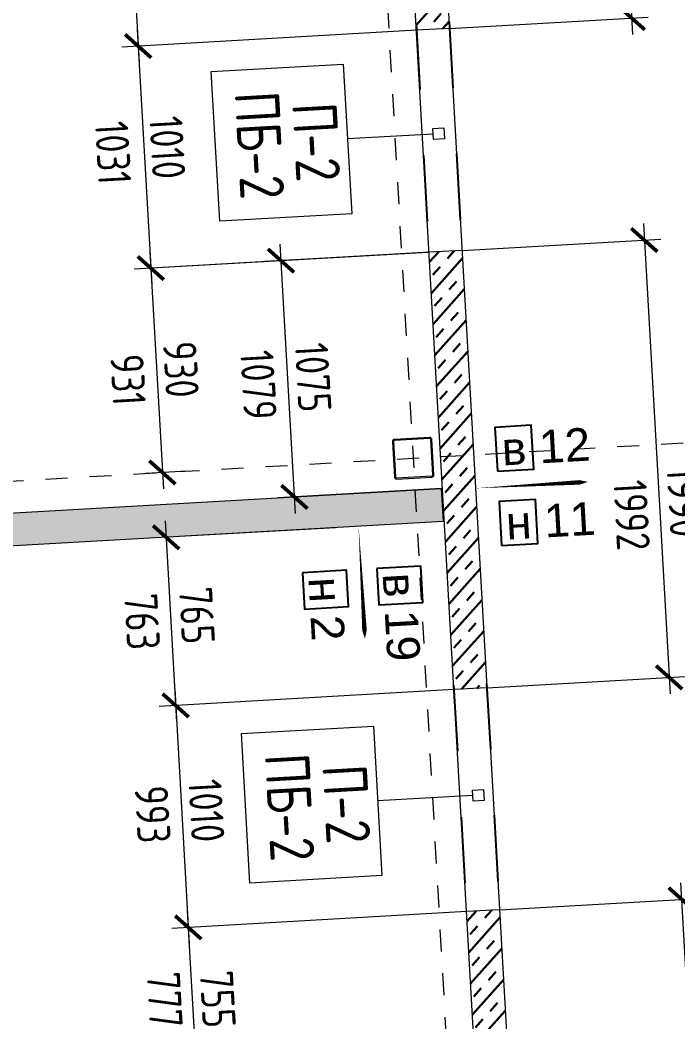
# Model space of a CAD drawing. Header units: metres. Extents: x 93803 to 107732, y 94484 to 125083.
# Drawn here: x 107722.557 to 107725.545, y 110814.321 to 110818.873 of the extents above; entities that cross this region are included whole.
import ezdxf

# ---------------------------------------------------------------- set-up
doc = ezdxf.new("R2010")
doc.units = ezdxf.units.M
doc.header["$PDMODE"] = 35
doc.header["$PDSIZE"] = 1
doc.linetypes.add('_ШПТ__20_т__2_5__Линия сетки', pattern=[25, 20, -2.5, 0, -2.5])
doc.linetypes.add('_ШТР__3__3__Скрыто', pattern=[6, 3, -3])
doc.layers.get('Defpoints').update_dxf_attribs({"color": 253})
for name, color, linetype in [('2023.10.30_В_ОТКЛОНЕНИЯ', 7, 'Continuous'), ('2023.10.30_Н_ОТКЛОНЕНИЯ', 7, 'Continuous'), ('_4-3_ маркировка на кладочных планах АР', 7, 'Continuous')]:
    doc.layers.add(name, color=color, linetype=linetype)
for name, color, linetype, lineweight in [('Оси', 250, 'Continuous', 9), ('Основной', 7, 'Continuous', 30), ('Размеры', 250, 'Continuous', 9), ('Стены', 7, 'Continuous', 18), ('Стены штриховка', 7, 'Continuous', 30)]:
    doc.layers.add(name, color=color, linetype=linetype, lineweight=lineweight)
doc.styles.add('AxeAndPointZ', font='arial.ttf')
doc.styles.add('ГОСТ 2.304', font='CS_Gost2304.shx')
doc.styles.add('стиль1', font='isocpeur.ttf')
doc.dimstyles.new('невидим', dxfattribs={"dimscale": 100, "dimtxt": 1.5, "dimasz": 1.5, "dimexe": 0.3, "dimexo": 0, "dimgap": 0.5, "dimtad": 1, "dimdec": 0, "dimtxsty": 'ГОСТ 2.304', "dimblk": 'OBLIQUE', "dimcen": 2.5, "dimdle": 0.5, "dimse1": 1, "dimse2": 1, "dimsd1": 1, "dimsd2": 1, "dimadec": 0, "dimazin": 2, "dimtfac": 0.75, "dimtdec": 0, "dimtofl": 0, "dimtmove": 2, "dimatfit": 3, "dimfxl": 1, "dimtfill": 1, "dimtolj": 1, "dimlwd": 9, "dimlwe": 9, "dimarcsym": 1})
doc.dimstyles.new('СПДС', dxfattribs={"dimscale": 100, "dimtxt": 2, "dimasz": 1.5, "dimexe": 1, "dimexo": 0, "dimgap": 0.5, "dimtad": 1, "dimdec": 0, "dimtxsty": 'ГОСТ 2.304', "dimblk": 'ARCHTICK', "dimcen": 2.5, "dimdle": 1, "dimadec": 0, "dimazin": 2, "dimtfac": 0.75, "dimtdec": 0, "dimtmove": 1, "dimatfit": 3, "dimfxl": 1, "dimtfill": 1, "dimtolj": 1, "dimlwd": 9, "dimlwe": 9, "dimarcsym": 1})

# ---------------------------------------------------------------- blocks, each defined once
blk = doc.blocks.new('_ArchTick')
at = {"color": 0, "linetype": 'ByBlock', "const_width": 0.15}
blk.add_lwpolyline([(-0.5, -0.5), (0.5, 0.5)], dxfattribs=at)
blk = doc.blocks.new('*D4973')
at = {"layer": 'Defpoints', "color": 0, "ltscale": 75, "transparency": 16777216}
for p in [(25191.5, 6182), (24246.5, 5740.3), (25191.5, 4916.3)]:
    blk.add_point(p, dxfattribs=at)
at = {"layer": 'Размеры', "color": 0, "lineweight": 9, "ltscale": 75, "transparency": 16777216}
for p, q in [((25191.5, 6182), (25191.5, 4841.3)), ((24246.5, 5740.3), (24246.5, 4841.3)), ((24171.5, 4916.3), (25266.5, 4916.3))]:
    blk.add_line(p, q, dxfattribs=at)
at = {"layer": 'Размеры', "color": 0, "lineweight": 9, "ltscale": 75, "transparency": 16777216, "xscale": 112.5, "yscale": 112.5, "zscale": 112.5, "rotation": 180}
blk.add_blockref('_ArchTick', (24246.5, 4916.3), dxfattribs=at)
at = {"layer": 'Размеры', "color": 0, "lineweight": 9, "ltscale": 75, "transparency": 16777216, "xscale": 112.5, "yscale": 112.5, "zscale": 112.5}
blk.add_blockref('_ArchTick', (25191.5, 4916.3), dxfattribs=at)
at = {"layer": 'Размеры', "color": 0, "lineweight": 25, "ltscale": 75, "transparency": 16777216, "insert": (24709, 5033.1), "char_height": 150, "width": 186.231, "attachment_point": 5, "style": 'ГОСТ 2.304'}
blk.add_mtext('\\A1;945', dxfattribs=at)
blk = doc.blocks.new('*D4974')
at = {"layer": 'Defpoints', "color": 0, "ltscale": 75, "transparency": 16777216}
for p in [(25191.5, 6182), (26201.5, 6182), (26201.5, 4916.3)]:
    blk.add_point(p, dxfattribs=at)
at = {"layer": 'Размеры', "color": 0, "lineweight": 9, "ltscale": 75, "transparency": 16777216}
for p, q in [((25191.5, 6182), (25191.5, 4841.3)), ((26201.5, 6182), (26201.5, 4841.3)), ((25116.5, 4916.3), (26276.5, 4916.3))]:
    blk.add_line(p, q, dxfattribs=at)
at = {"layer": 'Размеры', "color": 0, "lineweight": 9, "ltscale": 75, "transparency": 16777216, "xscale": 112.5, "yscale": 112.5, "zscale": 112.5, "rotation": 180}
blk.add_blockref('_ArchTick', (25191.5, 4916.3), dxfattribs=at)
at = {"layer": 'Размеры', "color": 0, "lineweight": 9, "ltscale": 75, "transparency": 16777216, "xscale": 112.5, "yscale": 112.5, "zscale": 112.5}
blk.add_blockref('_ArchTick', (26201.5, 4916.3), dxfattribs=at)
at = {"layer": 'Размеры', "color": 0, "lineweight": 25, "ltscale": 75, "transparency": 16777216, "insert": (25659, 5022.6), "char_height": 150, "width": 186.231, "attachment_point": 5, "style": 'ГОСТ 2.304'}
blk.add_mtext('\\A1;1010', dxfattribs=at)
blk = doc.blocks.new('*D4975')
at = {"layer": 'Defpoints', "color": 0, "ltscale": 75, "transparency": 16777216}
for p in [(26201.5, 6176), (27131.5, 5027.6), (27131.5, 4916.3)]:
    blk.add_point(p, dxfattribs=at)
at = {"layer": 'Размеры', "color": 0, "lineweight": 9, "ltscale": 75, "transparency": 16777216}
for p, q in [((26201.5, 6176), (26201.5, 4841.3)), ((27131.5, 5027.6), (27131.5, 4841.3)), ((26126.5, 4916.3), (27206.5, 4916.3))]:
    blk.add_line(p, q, dxfattribs=at)
at = {"layer": 'Размеры', "color": 0, "lineweight": 9, "ltscale": 75, "transparency": 16777216, "xscale": 112.5, "yscale": 112.5, "zscale": 112.5, "rotation": 180}
blk.add_blockref('_ArchTick', (26201.5, 4916.3), dxfattribs=at)
at = {"layer": 'Размеры', "color": 0, "lineweight": 9, "ltscale": 75, "transparency": 16777216, "xscale": 112.5, "yscale": 112.5, "zscale": 112.5}
blk.add_blockref('_ArchTick', (27131.5, 4916.3), dxfattribs=at)
at = {"layer": 'Размеры', "color": 0, "lineweight": 25, "ltscale": 75, "transparency": 16777216, "insert": (26669, 5027), "char_height": 150, "width": 186.231, "attachment_point": 5, "style": 'ГОСТ 2.304'}
blk.add_mtext('\\A1;930', dxfattribs=at)
blk = doc.blocks.new('*D4976')
at = {"layer": 'Defpoints', "color": 0, "ltscale": 75, "transparency": 16777216}
for p in [(28191.5, 6182), (27426.5, 5687.3), (28191.5, 4916.3)]:
    blk.add_point(p, dxfattribs=at)
at = {"layer": 'Размеры', "color": 0, "lineweight": 9, "ltscale": 75, "transparency": 16777216}
for p, q in [((28191.5, 6182), (28191.5, 4841.3)), ((27426.5, 5687.3), (27426.5, 4841.3)), ((27351.5, 4916.3), (28266.5, 4916.3))]:
    blk.add_line(p, q, dxfattribs=at)
at = {"layer": 'Размеры', "color": 0, "lineweight": 9, "ltscale": 75, "transparency": 16777216, "xscale": 112.5, "yscale": 112.5, "zscale": 112.5, "rotation": 180}
blk.add_blockref('_ArchTick', (27426.5, 4916.3), dxfattribs=at)
at = {"layer": 'Размеры', "color": 0, "lineweight": 9, "ltscale": 75, "transparency": 16777216, "xscale": 112.5, "yscale": 112.5, "zscale": 112.5}
blk.add_blockref('_ArchTick', (28191.5, 4916.3), dxfattribs=at)
at = {"layer": 'Размеры', "color": 0, "lineweight": 25, "ltscale": 75, "transparency": 16777216, "insert": (27789, 5036.2), "char_height": 150, "width": 186.231, "attachment_point": 5, "style": 'ГОСТ 2.304'}
blk.add_mtext('\\A1;765', dxfattribs=at)
blk = doc.blocks.new('*D4977')
at = {"layer": 'Defpoints', "color": 0, "ltscale": 75, "transparency": 16777216}
for p in [(28191.5, 6182), (29201.5, 6182), (29201.5, 4916.3)]:
    blk.add_point(p, dxfattribs=at)
at = {"layer": 'Размеры', "color": 0, "lineweight": 9, "ltscale": 75, "transparency": 16777216}
for p, q in [((28191.5, 6182), (28191.5, 4841.3)), ((29201.5, 6182), (29201.5, 4841.3)), ((28116.5, 4916.3), (29276.5, 4916.3))]:
    blk.add_line(p, q, dxfattribs=at)
at = {"layer": 'Размеры', "color": 0, "lineweight": 9, "ltscale": 75, "transparency": 16777216, "xscale": 112.5, "yscale": 112.5, "zscale": 112.5, "rotation": 180}
blk.add_blockref('_ArchTick', (28191.5, 4916.3), dxfattribs=at)
at = {"layer": 'Размеры', "color": 0, "lineweight": 9, "ltscale": 75, "transparency": 16777216, "xscale": 112.5, "yscale": 112.5, "zscale": 112.5}
blk.add_blockref('_ArchTick', (29201.5, 4916.3), dxfattribs=at)
at = {"layer": 'Размеры', "color": 0, "lineweight": 25, "ltscale": 75, "transparency": 16777216, "insert": (28676.5, 5028.8), "char_height": 150, "width": 186.231, "attachment_point": 5, "style": 'ГОСТ 2.304'}
blk.add_mtext('\\A1;1010', dxfattribs=at)
blk = doc.blocks.new('*D5006')
at = {"layer": 'Defpoints', "color": 0, "ltscale": 100, "transparency": 16777216}
for p in [(28192.1, 6273.2, 1149.3), (27428.6, 5432.3, -82.8), (28192.1, 4654.3)]:
    blk.add_point(p, dxfattribs=at)
at = {"color": 0, "ltscale": 100, "transparency": 16777216, "insert": (27802.9, 4786.1), "char_height": 150, "attachment_point": 5, "style": 'ГОСТ 2.304', "bg_fill": 3, "box_fill_scale": 1.1, "bg_fill_color": 256, "bg_fill_true_color": 13158600, "bg_fill_transparency": 0}
blk.add_mtext('\\A1;763', dxfattribs=at)
blk = doc.blocks.new('_Oblique')
at = {"color": 0, "linetype": 'ByBlock', "lineweight": -2}
blk.add_line((-0.5, -0.5), (0.5, 0.5), dxfattribs=at)
blk = doc.blocks.new('*D4948')
at = {"layer": 'Defpoints', "color": 0, "ltscale": 100, "transparency": 16777216}
for p in [(28192.1, 6273.2, 1149.3), (29185, 6275, 1254.4), (29185, 4658.8)]:
    blk.add_point(p, dxfattribs=at)
at = {"color": 0, "ltscale": 100, "transparency": 16777216, "insert": (28679.6, 4784.2), "char_height": 150, "attachment_point": 5, "style": 'ГОСТ 2.304', "bg_fill": 3, "box_fill_scale": 1.1, "bg_fill_color": 256, "bg_fill_true_color": 13158600, "bg_fill_transparency": 0}
blk.add_mtext('\\A1;993', dxfattribs=at)
blk = doc.blocks.new('*D3671')
at = {"layer": 'Defpoints', "color": 0, "ltscale": 100, "transparency": 16777216}
for p in [(26200, 6318, 1022.5), (27131.5, 5749.8), (26200, 5047.2)]:
    blk.add_point(p, dxfattribs=at)
at = {"color": 0, "ltscale": 100, "transparency": 16777216, "insert": (26702.5, 4784.4), "char_height": 150, "attachment_point": 5, "style": 'ГОСТ 2.304', "bg_fill": 3, "box_fill_scale": 1.1, "bg_fill_color": 256, "bg_fill_true_color": 13158600, "bg_fill_transparency": 0}
blk.add_mtext('\\A1;931', dxfattribs=at)
blk = doc.blocks.new('*D4951')
at = {"layer": 'Defpoints', "color": 0, "ltscale": 100, "transparency": 16777216}
for p in [(25169.1, 6290.4, 1220.9), (26200, 6318, 1022.5), (25169.1, 4663.3)]:
    blk.add_point(p, dxfattribs=at)
at = {"color": 0, "ltscale": 100, "transparency": 16777216, "insert": (25669.1, 4775.2), "char_height": 150, "attachment_point": 5, "style": 'ГОСТ 2.304', "bg_fill": 3, "box_fill_scale": 1.1, "bg_fill_color": 256, "bg_fill_true_color": 13158600, "bg_fill_transparency": 0}
blk.add_mtext('\\A1;1031', dxfattribs=at)
blk = doc.blocks.new('*U1215')
at = {"lineweight": 9}
for points in [[(-80, -90), (80, -90, 0.414214), (90, -80), (90, 80, 0.414214), (80, 90), (-80, 90, 0.414214), (-90, 80), (-90, -80, 0.414214)], [(-80, -85), (80, -85, 0.414214), (85, -80), (85, 80, 0.414214), (80, 85), (-80, 85, 0.414214), (-85, 80), (-85, -80, 0.414214)]]:
    blk.add_lwpolyline(points, format="xyb", close=True, dxfattribs=at)
blk = doc.blocks.new('*D4536')
at = {"layer": 'Defpoints', "color": 0, "ltscale": 75, "transparency": 16777216}
for p in [(25191.5, 7161), (23286.5, 6332), (25191.5, 6332)]:
    blk.add_point(p, dxfattribs=at)
at = {"layer": 'Размеры', "color": 0, "lineweight": 9, "ltscale": 75, "transparency": 16777216}
for p, q in [((23286.5, 6332), (23286.5, 7236)), ((25191.5, 6332), (25191.5, 7236)), ((23211.5, 7161), (25266.5, 7161))]:
    blk.add_line(p, q, dxfattribs=at)
at = {"layer": 'Размеры', "color": 0, "lineweight": 9, "ltscale": 75, "transparency": 16777216, "xscale": 112.5, "yscale": 112.5, "zscale": 112.5, "rotation": 180}
blk.add_blockref('_ArchTick', (23286.5, 7161), dxfattribs=at)
at = {"layer": 'Размеры', "color": 0, "lineweight": 9, "ltscale": 75, "transparency": 16777216, "xscale": 112.5, "yscale": 112.5, "zscale": 112.5}
blk.add_blockref('_ArchTick', (25191.5, 7161), dxfattribs=at)
at = {"layer": 'Размеры', "color": 0, "lineweight": 25, "ltscale": 75, "transparency": 16777216, "insert": (24239, 7277.8), "char_height": 150, "attachment_point": 5, "style": 'ГОСТ 2.304'}
blk.add_mtext('\\A1;1905', dxfattribs=at)
blk = doc.blocks.new('*D4915')
at = {"layer": 'Defpoints', "color": 0, "ltscale": 75, "transparency": 16777216}
for p in [(28191.5, 7161), (26201.5, 6332), (28191.5, 6332)]:
    blk.add_point(p, dxfattribs=at)
at = {"layer": 'Размеры', "color": 0, "lineweight": 9, "ltscale": 75, "transparency": 16777216}
for p, q in [((26201.5, 6332), (26201.5, 7236)), ((28191.5, 6332), (28191.5, 7236)), ((26126.5, 7161), (28266.5, 7161))]:
    blk.add_line(p, q, dxfattribs=at)
at = {"layer": 'Размеры', "color": 0, "lineweight": 9, "ltscale": 75, "transparency": 16777216, "xscale": 112.5, "yscale": 112.5, "zscale": 112.5, "rotation": 180}
blk.add_blockref('_ArchTick', (26201.5, 7161), dxfattribs=at)
at = {"layer": 'Размеры', "color": 0, "lineweight": 9, "ltscale": 75, "transparency": 16777216, "xscale": 112.5, "yscale": 112.5, "zscale": 112.5}
blk.add_blockref('_ArchTick', (28191.5, 7161), dxfattribs=at)
at = {"layer": 'Размеры', "color": 0, "lineweight": 25, "ltscale": 75, "transparency": 16777216, "insert": (27399.1, 7277.8), "char_height": 150, "attachment_point": 5, "style": 'ГОСТ 2.304'}
blk.add_mtext('\\A1;1990', dxfattribs=at)
blk = doc.blocks.new('*D4917')
at = {"layer": 'Defpoints', "color": 0, "ltscale": 75, "transparency": 16777216}
for p in [(29201.5, 7161), (29201.5, 6332), (31201.5, 6332)]:
    blk.add_point(p, dxfattribs=at)
at = {"layer": 'Размеры', "color": 0, "lineweight": 9, "ltscale": 75, "transparency": 16777216}
for p, q in [((29201.5, 6332), (29201.5, 7236)), ((31201.5, 6332), (31201.5, 7236)), ((31276.5, 7161), (29126.5, 7161))]:
    blk.add_line(p, q, dxfattribs=at)
at = {"layer": 'Размеры', "color": 0, "lineweight": 9, "ltscale": 75, "transparency": 16777216, "xscale": 112.5, "yscale": 112.5, "zscale": 112.5, "rotation": 180}
blk.add_blockref('_ArchTick', (29201.5, 7161), dxfattribs=at)
at = {"layer": 'Размеры', "color": 0, "lineweight": 9, "ltscale": 75, "transparency": 16777216, "xscale": 112.5, "yscale": 112.5, "zscale": 112.5}
blk.add_blockref('_ArchTick', (31201.5, 7161), dxfattribs=at)
at = {"layer": 'Размеры', "color": 0, "lineweight": 25, "ltscale": 75, "transparency": 16777216, "insert": (30201.5, 7279.3), "char_height": 150, "attachment_point": 5, "style": 'ГОСТ 2.304'}
blk.add_mtext('\\A1;2000', dxfattribs=at)
blk = doc.blocks.new('*D4538')
at = {"layer": 'Defpoints', "color": 0, "ltscale": 75, "transparency": 16777216}
for p in [(26201.5, 6176), (27276.5, 6176), (26201.5, 5508.6)]:
    blk.add_point(p, dxfattribs=at)
at = {"layer": 'Размеры', "color": 0, "lineweight": 9, "ltscale": 75, "transparency": 16777216}
for p, q in [((26201.5, 6176), (26201.5, 5433.6)), ((27276.5, 6176), (27276.5, 5433.6)), ((27351.5, 5508.6), (26126.5, 5508.6))]:
    blk.add_line(p, q, dxfattribs=at)
at = {"layer": 'Размеры', "color": 0, "lineweight": 9, "ltscale": 75, "transparency": 16777216, "xscale": 112.5, "yscale": 112.5, "zscale": 112.5, "rotation": 180}
blk.add_blockref('_ArchTick', (26201.5, 5508.6), dxfattribs=at)
at = {"layer": 'Размеры', "color": 0, "lineweight": 9, "ltscale": 75, "transparency": 16777216, "xscale": 112.5, "yscale": 112.5, "zscale": 112.5}
blk.add_blockref('_ArchTick', (27276.5, 5508.6), dxfattribs=at)
at = {"layer": 'Размеры', "color": 0, "lineweight": 25, "ltscale": 75, "transparency": 16777216, "insert": (26739, 5624.2), "char_height": 150, "attachment_point": 5, "style": 'ГОСТ 2.304'}
blk.add_mtext('\\A1;1075', dxfattribs=at)
blk = doc.blocks.new('*D4935')
at = {"layer": 'Defpoints', "color": 0, "transparency": 16777216}
for p in [(25169.1, 6290.4, 1220.9), (24251.1, 5712.2, 3946), (24251.1, 4661)]:
    blk.add_point(p, dxfattribs=at)
at = {"color": 0, "transparency": 16777216, "insert": (24730.3, 4776.4), "char_height": 150, "attachment_point": 5, "style": 'ГОСТ 2.304', "bg_fill": 3, "box_fill_scale": 1.1, "bg_fill_color": 256, "bg_fill_true_color": 13158600, "bg_fill_transparency": 0}
blk.add_mtext('\\A1;918', dxfattribs=at)
blk = doc.blocks.new('*D3670')
at = {"layer": 'Defpoints', "color": 0, "transparency": 16777216}
for p in [(26199.9, 6318.1, 4999), (27278.5, 5431.9, 3893), (26199.9, 5243.5)]:
    blk.add_point(p, dxfattribs=at)
at = {"color": 0, "transparency": 16777216, "insert": (26759.1, 5374.9), "char_height": 150, "attachment_point": 5, "style": 'ГОСТ 2.304', "bg_fill": 3, "box_fill_scale": 1.1, "bg_fill_color": 256, "bg_fill_true_color": 13158600, "bg_fill_transparency": 0}
blk.add_mtext('\\A1;1079', dxfattribs=at)
blk = doc.blocks.new('*D4937')
at = {"layer": 'Defpoints', "color": 0, "transparency": 16777216}
for p in [(31196.5, 6475.2), (29185, 6275, 1254.4), (31196.5, 6276.3, 1212)]:
    blk.add_point(p, dxfattribs=at)
at = {"color": 0, "transparency": 16777216, "insert": (30189.1, 7038.8), "char_height": 150, "attachment_point": 5, "style": 'ГОСТ 2.304', "bg_fill": 3, "box_fill_scale": 1.1, "bg_fill_color": 256, "bg_fill_true_color": 13158600, "bg_fill_transparency": 0}
blk.add_mtext('\\A1;2012', dxfattribs=at)
blk = doc.blocks.new('*D3677')
at = {"layer": 'Defpoints', "color": 0, "transparency": 16777216}
for p in [(28192.5, 6469.7), (26200, 6318, 1022.5), (28192.5, 6272.9, 5125)]:
    blk.add_point(p, dxfattribs=at)
at = {"color": 0, "transparency": 16777216, "insert": (27446.4, 7033.1), "char_height": 150, "attachment_point": 5, "style": 'ГОСТ 2.304', "bg_fill": 3, "box_fill_scale": 1.1, "bg_fill_color": 256, "bg_fill_true_color": 13158600, "bg_fill_transparency": 0}
blk.add_mtext('\\A1;1992', dxfattribs=at)
blk = doc.blocks.new('*D4938')
at = {"layer": 'Defpoints', "color": 0, "transparency": 16777216}
for p in [(25169.1, 6490.4), (25169.1, 6290.4, 1220.9), (23292.3, 6268, 5416)]:
    blk.add_point(p, dxfattribs=at)
at = {"color": 0, "transparency": 16777216, "insert": (24251.7, 7046.9), "char_height": 150, "attachment_point": 5, "style": 'ГОСТ 2.304', "bg_fill": 3, "box_fill_scale": 1.1, "bg_fill_color": 256, "bg_fill_true_color": 13158600, "bg_fill_transparency": 0}
blk.add_mtext('\\A1;1877', dxfattribs=at)
blk = doc.blocks.new('*D4939')
at = {"layer": 'Defpoints', "color": 0, "ltscale": 75, "transparency": 16777216}
for p in [(29201.5, 6182), (29956.5, 6182), (29956.5, 4916.3)]:
    blk.add_point(p, dxfattribs=at)
at = {"layer": 'Размеры', "color": 0, "lineweight": 9, "ltscale": 75, "transparency": 16777216}
for p, q in [((29201.5, 6182), (29201.5, 4841.3)), ((29956.5, 6182), (29956.5, 4841.3)), ((29126.5, 4916.3), (30031.5, 4916.3))]:
    blk.add_line(p, q, dxfattribs=at)
at = {"layer": 'Размеры', "color": 0, "lineweight": 9, "ltscale": 75, "transparency": 16777216, "xscale": 112.5, "yscale": 112.5, "zscale": 112.5, "rotation": 180}
blk.add_blockref('_ArchTick', (29201.5, 4916.3), dxfattribs=at)
at = {"layer": 'Размеры', "color": 0, "lineweight": 9, "ltscale": 75, "transparency": 16777216, "xscale": 112.5, "yscale": 112.5, "zscale": 112.5}
blk.add_blockref('_ArchTick', (29956.5, 4916.3), dxfattribs=at)
at = {"layer": 'Размеры', "color": 0, "lineweight": 25, "ltscale": 75, "transparency": 16777216, "insert": (29534.6, 5031.9), "char_height": 150, "width": 186.231, "attachment_point": 5, "style": 'ГОСТ 2.304'}
blk.add_mtext('\\A1;755', dxfattribs=at)
blk = doc.blocks.new('*D4940')
at = {"layer": 'Defpoints', "color": 0, "ltscale": 100, "transparency": 16777216}
for p in [(29185.2, 6274.6, 5230), (29962.1, 5476.2, 3906), (29962.1, 4658.8)]:
    blk.add_point(p, dxfattribs=at)
at = {"color": 0, "ltscale": 100, "transparency": 16777216, "insert": (29523.5, 4791), "char_height": 150, "attachment_point": 5, "style": 'ГОСТ 2.304', "bg_fill": 3, "box_fill_scale": 1.1, "bg_fill_color": 256, "bg_fill_true_color": 13158600, "bg_fill_transparency": 0}
blk.add_mtext('\\A1;777', dxfattribs=at)
blk = doc.blocks.new('34433')
at = {"layer": 'Оси', "linetype": '_ШПТ__20_т__2_5__Линия сетки'}
for p, q in [((27131.5, -815.2), (27131.5, 12717.6)), ((14075.1, 6057), (46878.1, 6057))]:
    blk.add_line(p, q, dxfattribs=at)
at = {"layer": 'Размеры', "color": 0, "lineweight": 25, "ltscale": 75}
for base, p1, p2, picture, middle in [((29201.5, 7161), (31201.5, 6332), (29201.5, 6332), '*D4917', (30201.5, 7161)), ((25191.5, 4916.3), (24246.5, 5740.3), (25191.5, 6182), '*D4973', (24709, 4916.3)), ((26201.5, 4916.3), (25191.5, 6182), (26201.5, 6182), '*D4974', (25659, 4910.1)), ((27131.5, 4916.3), (26201.5, 6176), (27131.5, 5027.6), '*D4975', (26669, 4910.1)), ((28191.5, 4916.3), (27426.5, 5687.3), (28191.5, 6182), '*D4976', (27789, 4916.3)), ((29201.5, 4916.3), (28191.5, 6182), (29201.5, 6182), '*D4977', (28676.5, 4916.3))]:
    dim = blk.add_linear_dim(base=base, p1=p1, p2=p2, dimstyle='СПДС', override={"dimscale": 75, "dimtfill": 0}, dxfattribs=at)
    dim.commit()
    dim.dimension.update_dxf_attribs({"geometry": picture, "text_midpoint": middle, "dimtype": 160})
at = {"ltscale": 100}
for base, p1, p2, picture, middle, dimtype in [((26200.0164, 5047.1945), (27131.4592, 5749.7577), (26200.0164, 6318.0256, 1022.5), '*D3671', (26702.5408, 4784.411), 128), ((28192.0614, 4654.3019), (27428.6421, 5432.2807, -82.8), (28192.0614, 6273.1916, 1149.3), '*D5006', (27802.9229, 4786.1081), 160)]:
    dim = blk.add_linear_dim(base=base, p1=p1, p2=p2, dimstyle='невидим', dxfattribs=at)
    dim.commit()
    dim.dimension.update_dxf_attribs({"geometry": picture, "text_midpoint": middle, "dimtype": dimtype})
at = {"layer": 'Стены'}
blk.add_lwpolyline([(27276.5, 6176), (27426.5, 6176), (27426.5, -73), (27276.5, -73)], close=True, dxfattribs=at)
at = {"layer": 'Основной'}
blk.add_blockref('*U1215', (27131.5, 6057), dxfattribs=at)
at = {"ltscale": 100}
for base, p1, p2, picture, middle in [((25169.1, 4663.3), (26200, 6318, 1022.5), (25169.1, 6290.4, 1220.9), '*D4951', (25669.1, 4775.2)), ((29185, 4658.8), (28192.1, 6273.2, 1149.3), (29185, 6275, 1254.4), '*D4948', (28679.6, 4784.2))]:
    dim = blk.add_linear_dim(base=base, p1=p1, p2=p2, dimstyle='невидим', dxfattribs=at)
    dim.commit()
    dim.dimension.update_dxf_attribs({"geometry": picture, "text_midpoint": middle, "dimtype": 160})
at = {"layer": 'Стены штриховка'}
h = blk.add_hatch(dxfattribs=at)
h.set_pattern_fill('ASHLER', color=256, scale=200, angle=270, pattern_type=2)
h.set_pattern_definition([(315, (-84908.45, 379.79), (70.71068, 70.71068), []), (315, (-84837.75, 379.79), (70.71068, 70.71068), [50, -50])])
h.paths.add_polyline_path([(25191.5, 6332), (23286.5, 6332), (23286.5, 6182), (25191.5, 6182)])
h = blk.add_hatch(dxfattribs=at)
h.set_pattern_fill('ASHLER', color=256, scale=200, angle=270, pattern_type=2)
h.set_pattern_definition([(315, (-81993.45, 379.79), (70.71068, 70.71068), []), (315, (-81922.75, 379.79), (70.71068, 70.71068), [50, -50])])
h.paths.add_polyline_path([(28191.5, 6332), (26201.5, 6332), (26201.5, 6182), (28191.5, 6182)])
h = blk.add_hatch(dxfattribs=at)
h.set_pattern_fill('ASHLER', color=256, scale=200, angle=270, pattern_type=2)
h.set_pattern_definition([(315, (-78993.45, 379.79), (70.71068, 70.71068), []), (315, (-78922.75, 379.79), (70.71068, 70.71068), [50, -50])])
h.paths.add_polyline_path([(31201.5, 6332), (29201.5, 6332), (29201.5, 6182), (31201.5, 6182)])
at = {"layer": 'Стены штриховка', "lineweight": 30}
h = blk.add_hatch(dxfattribs=at)
h.set_pattern_fill('ASHLER', color=256, scale=200, angle=270, pattern_type=2)
h.set_pattern_definition([(315, (-90143.53, 379.79), (70.71068, 70.71068), []), (315, (-90072.83, 379.79), (70.71068, 70.71068), [50, -50])])
h.paths.add_polyline_path([(42246.5, 3052), (39546.5, 3052), (39546.5, 2752), (42246.5, 2752)])
h.paths.add_polyline_path([(36226.5, 6182), (36076.5, 6182), (36076.5, -73), (36226.5, -73)])
h.paths.add_polyline_path([(33016.5, 6182), (32866.5, 6182), (32866.5, -60.5), (33016.5, -60.5)])
h.paths.add_polyline_path([(30106.5, 6182), (29956.5, 6182), (29956.5, -73), (30106.5, -73)])
h.paths.add_polyline_path([(27426.5, 6176), (27276.5, 6176), (27276.5, -73), (27426.5, -73)])
h.paths.add_polyline_path([(24246.5, 6176), (24096.5, 6176), (24096.5, -73), (24246.5, -73)])
h.paths.add_polyline_path([(21016.5, 6182), (20866.5, 6182), (20866.5, -60.5), (21016.5, -60.5)])
h.paths.add_polyline_path([(32928.9, 5315.6), (32915.1, 5424.7), (32915.1, 5719.1), (32928.9, 5610)], flags=16)
at = {"layer": 'Стены'}
blk.add_lwpolyline([(18031.5, 6332), (39326.5, 6332), (39326.5, 6182), (18031.5, 6182)], close=True, dxfattribs=at)
for points in [[(25191.5, 6332), (25191.5, 6182)], [(26201.5, 6332), (26201.5, 6182)], [(28191.5, 6332), (28191.5, 6182)], [(29201.5, 6332), (29201.5, 6182)]]:
    blk.add_lwpolyline(points, dxfattribs=at)
at = {"layer": 'Размеры', "color": 0, "lineweight": 25, "ltscale": 75}
for base, p1, p2, picture, middle in [((25191.5, 7161), (23286.5, 6332), (25191.5, 6332), '*D4536', (24239, 7277.8)), ((26201.5, 5508.6), (27276.5, 6176), (26201.5, 6176), '*D4538', (26739, 5624.2))]:
    dim = blk.add_linear_dim(base=base, p1=p1, p2=p2, dimstyle='СПДС', override={"dimscale": 75, "dimtfill": 0}, dxfattribs=at)
    dim.commit()
    dim.dimension.update_dxf_attribs({"geometry": picture, "text_midpoint": middle})
for base, p1, p2, picture, middle in [((28191.5, 7161), (26201.5, 6332), (28191.5, 6332), '*D4915', (27399.1, 7161)), ((29956.5, 4916.3), (29201.5, 6182), (29956.5, 6182), '*D4939', (29534.6, 4916.3))]:
    dim = blk.add_linear_dim(base=base, p1=p1, p2=p2, dimstyle='СПДС', override={"dimscale": 75, "dimtfill": 0}, dxfattribs=at)
    dim.commit()
    dim.dimension.update_dxf_attribs({"geometry": picture, "text_midpoint": middle, "dimtype": 160})
for base, p1, p2, picture, middle, dimtype in [((31196.54, 6475.1782), (29185.0371, 6275.0126, 1254.4), (31196.54, 6276.3387, 1212), '*D4937', (30189.1251, 7038.7815), 160), ((24251.1, 4661), (25169.1, 6290.4, 1220.9), (24251.1, 5712.2, 3946), '*D4935', (24730.3, 4776.4), 160), ((26199.9, 5243.5), (27278.5, 5431.9, 3893), (26199.9, 6318.1, 4999), '*D3670', (26759.1, 5374.9), 128)]:
    dim = blk.add_linear_dim(base=base, p1=p1, p2=p2, dimstyle='невидим')
    dim.commit()
    dim.dimension.update_dxf_attribs({"geometry": picture, "text_midpoint": middle, "dimtype": dimtype})
for base, p1, p2, picture, middle, dimtype in [((25169.1, 6490.4), (23292.3, 6268, 5416), (25169.1, 6290.4, 1220.9), '*D4938', (24251.7, 7046.9), 160), ((28192.4993, 6469.7279), (26200.0164, 6318.0256, 1022.5), (28192.4993, 6272.9152, 5125), '*D3677', (27446.4142, 7033.1409), 128)]:
    dim = blk.add_linear_dim(base=base, p1=p1, p2=p2, dimstyle='невидим')
    dim.commit()
    dim.dimension.update_dxf_attribs({"geometry": picture, "text_midpoint": middle, "dimtype": dimtype})
at = {"ltscale": 100}
dim = blk.add_linear_dim(base=(29962.1, 4658.8), p1=(29185.2, 6274.6, 5230), p2=(29962.1, 5476.2, 3906), dimstyle='невидим', dxfattribs=at)
dim.commit()
dim.dimension.update_dxf_attribs({"geometry": '*D4940', "text_midpoint": (29523.5, 4791), "dimtype": 160})

msp = doc.modelspace()

# ---------------------------------------------------------------- block references
at = {"xscale": 0.001, "yscale": 0.001, "zscale": 0.001, "rotation": 273.2530497410625}
msp.add_blockref('34433', (107716.7554, 110843.6261), dxfattribs=at)

# ---------------------------------------------------------------- next in the draw order: linework, layer by layer
at = {"linetype": '_ШТР__3__3__Скрыто', "ltscale": 0.1}
for p, q in [((107724.505, 110818.8645), (107724.5623, 110817.8561)), ((107724.3552, 110818.856), (107724.4125, 110817.8476)), ((107724.6758, 110815.8594), (107724.7331, 110814.851)), ((107724.526, 110815.8508), (107724.5834, 110814.8425))]:
    msp.add_line(p, q, dxfattribs=at)
at = {"layer": '2023.10.30_В_ОТКЛОНЕНИЯ'}
for points in [[(107724.7249, 110816.8226), (107724.8896, 110816.832), (107724.8782, 110817.0316), (107724.7135, 110817.0223), (107724.7249, 110816.8226)], [(107724.1767, 110816.3808), (107724.186, 110816.2161), (107724.3857, 110816.2274), (107724.3763, 110816.3922), (107724.1767, 110816.3808)]]:
    msp.add_lwpolyline(points, dxfattribs=at)
for points in [[(107724.6254, 110816.7455, 0, 0, 0), (107725.136, 110816.7745, 0, 0.1091, 0), (107724.9318, 110816.7629, 0.0205, 0.0205, 0), (107724.6254, 110816.7455, 0, 0, 0)], [(107724.0943, 110816.5725, 0, 0, 0), (107724.1233, 110816.062, 0, 0.1091, 0), (107724.1117, 110816.2662, 0.0205, 0.0205, 0), (107724.0943, 110816.5725, 0, 0, 0)]]:
    msp.add_lwpolyline(points, format="xyseb", dxfattribs=at)
at = {"layer": '2023.10.30_Н_ОТКЛОНЕНИЯ'}
for points in [[(107724.6254, 110816.7455, 0, 0, 0), (107725.136, 110816.7745, 0, 0.1091, 0), (107724.9318, 110816.7629, 0.0205, 0.0205, 0), (107724.6254, 110816.7455, 0, 0, 0)], [(107724.0943, 110816.5725, 0, 0, 0), (107724.1233, 110816.062, 0, 0.1091, 0), (107724.1117, 110816.2662, 0.0205, 0.0205, 0), (107724.0943, 110816.5725, 0, 0, 0)]]:
    msp.add_lwpolyline(points, format="xyseb", dxfattribs=at)
for points in [[(107724.744, 110816.4857), (107724.9087, 110816.495), (107724.8974, 110816.6947), (107724.7327, 110816.6853), (107724.744, 110816.4857)], [(107723.8397, 110816.3617), (107723.8491, 110816.1969), (107724.0487, 110816.2083), (107724.0394, 110816.373), (107723.8397, 110816.3617)]]:
    msp.add_lwpolyline(points, dxfattribs=at)
at = {"layer": '_4-3_ маркировка на кладочных планах АР', "color": 0, "linetype": 'Continuous', "lineweight": 0}
for p, q in [((107724.431, 110818.3795), (107724.4809, 110818.3824)), ((107724.4339, 110818.3296), (107724.431, 110818.3795)), ((107724.4809, 110818.3824), (107724.4838, 110818.3324)), ((107724.4324, 110818.3546), (107724.0438, 110818.3325)), ((107724.4838, 110818.3324), (107724.4339, 110818.3296)), ((107724.6113, 110815.3749), (107724.6612, 110815.3778)), ((107724.6141, 110815.325), (107724.6113, 110815.3749)), ((107724.6612, 110815.3778), (107724.6641, 110815.3278)), ((107724.6127, 110815.35), (107724.1808, 110815.3254)), ((107724.6641, 110815.3278), (107724.6141, 110815.325))]:
    msp.add_line(p, q, dxfattribs=at)
for points in [[(107724.0245, 110818.672), (107724.0631, 110817.9929), (107723.4641, 110817.9589), (107723.4255, 110818.638)], [(107724.1615, 110815.6649), (107724.2001, 110814.9859), (107723.6011, 110814.9518), (107723.5625, 110815.6309)]]:
    msp.add_lwpolyline(points, close=True, dxfattribs=at)

# ---------------------------------------------------------------- next in the draw order: texts
at = {"layer": '2023.10.30_В_ОТКЛОНЕНИЯ', "style": 'AxeAndPointZ'}
for s, rotation, p in [('в 12', 3.253, (107724.7484, 110816.849)), ('в 19', 273.253, (107724.2031, 110816.3572))]:
    msp.add_text(s, height=0.15, rotation=rotation, dxfattribs=at).set_placement(p)
at = {"layer": '2023.10.30_Н_ОТКЛОНЕНИЯ', "style": 'AxeAndPointZ'}
for s, rotation, p in [('н 11', 3.253, (107724.7676, 110816.5121)), ('н 2', 273.253, (107723.8661, 110816.3381))]:
    msp.add_text(s, height=0.15, rotation=rotation, dxfattribs=at).set_placement(p)
at = {"layer": '_4-3_ маркировка на кладочных планах АР', "color": 0, "lineweight": 5, "char_height": 0.2, "attachment_point": 2, "rotation": 273.253, "style": 'стиль1'}
for s, insert in [('\\A1;\\pxqc,t0,20;{\\W0.8;ПБ-2 \\H0.66x;\\S^  ;\\S^  ;}', (107723.7514, 110818.1912)), ('\\A1;\\pxqc,t0,20;{\\W0.8;П-2 \\H0.66x;\\S^  ;\\S^  ;}', (107724.009, 110818.2058)), ('\\A1;\\pxqc,t0,20;{\\W0.8;ПБ-2 \\H0.66x;\\S^  ;\\S^  ;}', (107723.8884, 110815.1841)), ('\\A1;\\pxqc,t0,20;{\\W0.8;П-2 \\H0.66x;\\S^  ;\\S^  ;}', (107724.146, 110815.1987))]:
    msp.add_mtext(s, dxfattribs=dict(at, insert=insert))

doc.saveas('drawing.dxf')
